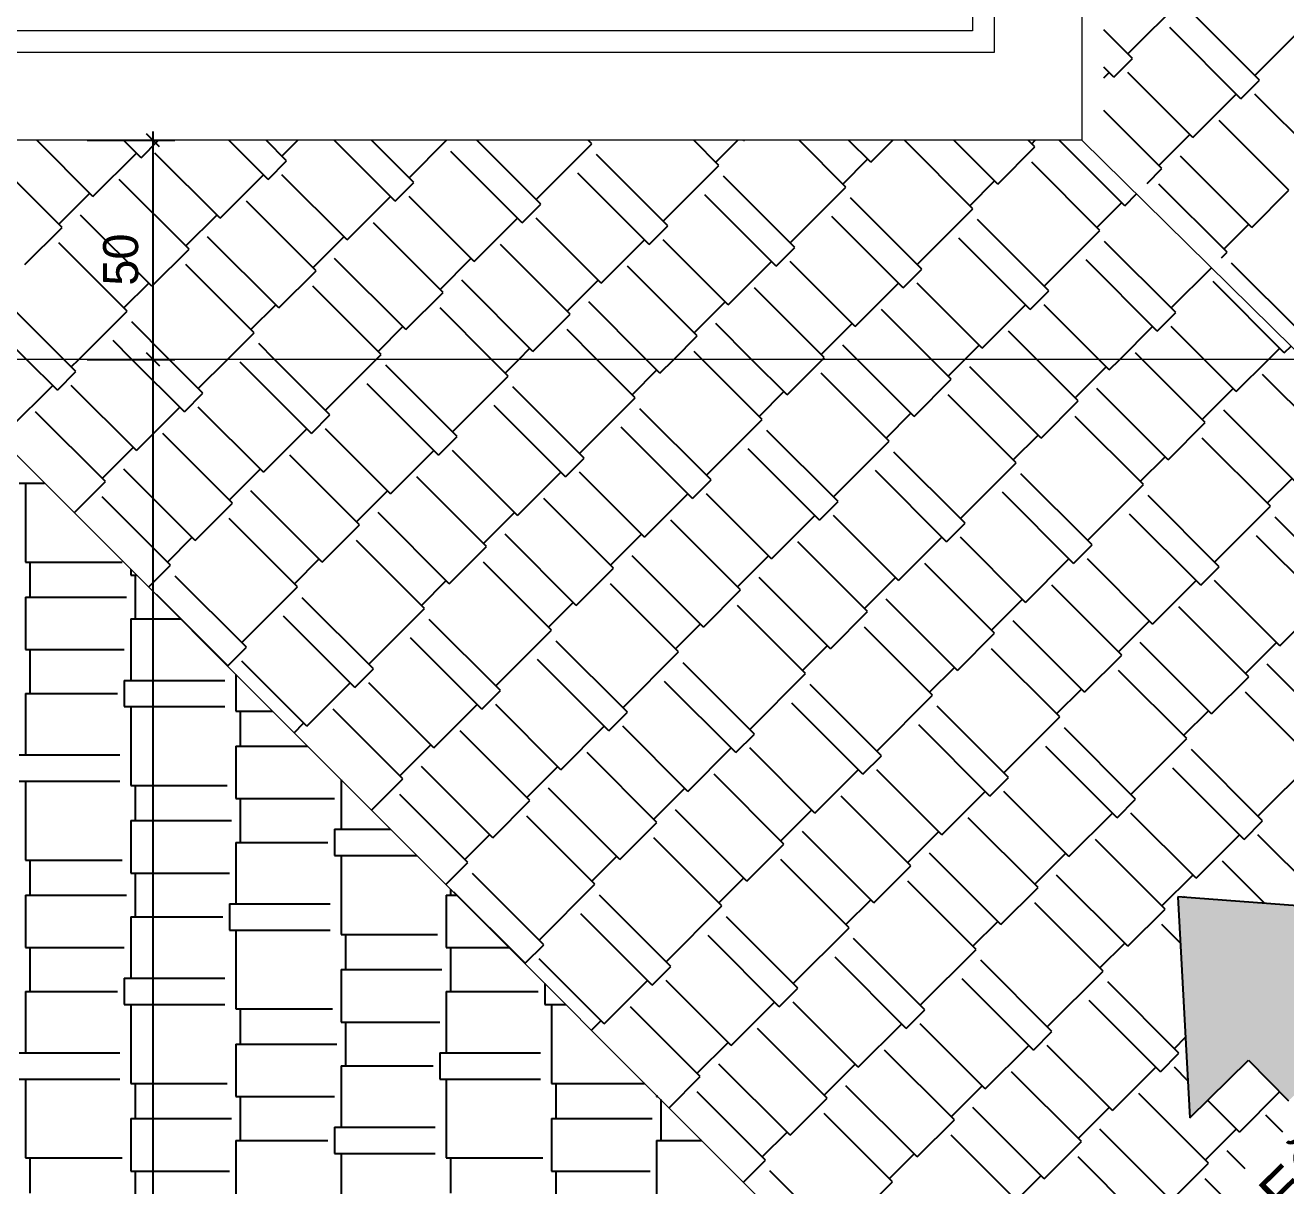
# Model space of a CAD drawing. Extents: x 182769.15 to 182771.38, y 101811.72 to 101812.21.
# Drawn here: x 182769.9969 to 182770.0544, y 101812.0821 to 101812.1351 of the extents above; entities that cross this region are included whole.
import ezdxf

# ---------------------------------------------------------------- set-up
doc = ezdxf.new("R2010")
doc.units = 0
doc.header["$MEASUREMENT"] = 0
doc.linetypes.add('DUZ', pattern=[500, 500])
doc.layers.get('0').update_dxf_attribs({"color": 1, "linetype": 'DUZ'})
for name, color, linetype in [('Boya_Renk', 40, 'Continuous'), ('iç yatay', 3, 'Continuous'), ('TARAMA', 15, 'Continuous'), ('YAZıMAHAL', 4, 'Continuous')]:
    doc.layers.add(name, color=color, linetype=linetype)
doc.layers.add('Standard', color=7, linetype='Continuous', lineweight=25)
doc.layers.add('Çatý', color=7, linetype='Continuous', lineweight=18)
doc.styles.add('ARIAL', font='arial.ttf', dxfattribs={"height": 10})
doc.styles.add('İÇ ÖLÇÜ', font='stylu.ttf', dxfattribs={"height": 8})

msp = doc.modelspace()

# ---------------------------------------------------------------- hatches: boundary and pattern name
at = {"layer": 'Boya_Renk', "linetype": 'ByBlock', "lineweight": 18}
h = msp.add_hatch(color=7, dxfattribs=at)
h.dxf.hatch_style = 2
h.paths.add_polyline_path([(182770.05958, 101812.094541), (182770.049504, 101812.095297), (182770.050056, 101812.085208), (182770.052734, 101812.087833), (182770.054549, 101812.085981), (182770.058716, 101812.090064), (182770.056901, 101812.091916)])

# ---------------------------------------------------------------- linework, layer by layer
at = {"color": 0, "linetype": 'ByBlock'}
for p, q in [((182770.003022, 101812.129524), (182770.002422, 101812.130124)), ((182770.003022, 101812.119524), (182770.002422, 101812.120124)), ((182770.002422, 101812.120124), (182770.003022, 101812.119524))]:
    msp.add_line(p, q, dxfattribs=at)
at = {"layer": 'iç yatay'}
for p, q in [((182770.002722, 101812.130224), (182770.002722, 101812.119424)), ((182769.999722, 101812.129824), (182770.003722, 101812.129824)), ((182770.002722, 101812.120224), (182770.002722, 101811.915424)), ((182769.999722, 101812.119824), (182770.003722, 101812.119824)), ((182769.999722, 101812.119824), (182770.003722, 101812.119824))]:
    msp.add_line(p, q, dxfattribs=at)
at = {"layer": 'Standard', "color": 7, "linetype": 'ByBlock', "lineweight": 25}
for p, q in [((182770.05958, 101812.094541), (182770.049504, 101812.095297)), ((182770.049504, 101812.095297), (182770.050056, 101812.085208)), ((182770.050056, 101812.085208), (182770.052734, 101812.087833)), ((182770.052734, 101812.087833), (182770.054549, 101812.085981))]:
    msp.add_line(p, q, dxfattribs=at)
at = {"layer": 'TARAMA'}
for p, q in [((182770.04722, 101812.133766), (182770.049766, 101812.136311)), ((182770.053231, 101812.132564), (182770.049978, 101812.135816)), ((182770.047433, 101812.133554), (182770.046123, 101812.134863)), ((182770.052382, 101812.131715), (182770.04913, 101812.134968)), ((182770.053019, 101812.132776), (182770.055564, 101812.135321)), ((182770.046584, 101812.132705), (182770.046123, 101812.133166)), ((182770.046584, 101812.132705), (182770.047433, 101812.133554)), ((182770.046123, 101812.132669), (182770.046372, 101812.132917)), ((182770.05019, 101812.129947), (182770.04722, 101812.132917)), ((182770.052382, 101812.131715), (182770.053231, 101812.132564)), ((182770.05019, 101812.129947), (182770.05217, 101812.131927)), ((182770.055989, 101812.128958), (182770.053019, 101812.131927)), ((182770.048776, 101812.128533), (182770.046123, 101812.131186)), ((182770.054574, 101812.127543), (182770.051392, 101812.130725)), ((182769.999986, 101812.12726), (182769.997422, 101812.129824)), ((182770.002178, 101812.129028), (182770.001382, 101812.129824)), ((182770.002178, 101812.129028), (182770.002973, 101812.129824)), ((182770.007976, 101812.128038), (182770.006191, 101812.129824)), ((182770.008825, 101812.128887), (182770.007888, 101812.129824)), ((182770.008612, 101812.129099), (182770.009337, 101812.129824)), ((182770.013774, 101812.127048), (182770.010999, 101812.129824)), ((182770.014623, 101812.127897), (182770.012696, 101812.129824)), ((182770.014411, 101812.128109), (182770.016125, 101812.129824)), ((182770.020421, 101812.126907), (182770.017504, 101812.129824)), ((182770.020209, 101812.127119), (182770.022755, 101812.129665)), ((182770.022755, 101812.129665), (182770.022595, 101812.129824)), ((182770.022613, 101812.129806), (182770.022631, 101812.129824)), ((182770.028553, 101812.128675), (182770.027404, 101812.129824)), ((182770.028411, 101812.128816), (182770.029419, 101812.129824)), ((182770.029684, 101812.129806), (182770.029667, 101812.129824)), ((182770.029684, 101812.129806), (182770.029702, 101812.129824)), ((182770.034351, 101812.127685), (182770.032212, 101812.129824)), ((182770.035482, 101812.128816), (182770.034475, 101812.129824)), ((182770.035482, 101812.128816), (182770.03649, 101812.129824)), ((182770.040149, 101812.126695), (182770.037038, 101812.129806)), ((182770.041281, 101812.127826), (182770.039283, 101812.129824)), ((182770.042978, 101812.129523), (182770.042677, 101812.129824)), ((182770.042836, 101812.129665), (182770.042996, 101812.129824)), ((182770.047079, 101812.126836), (182770.044092, 101812.129824)), ((182770.048635, 101812.128675), (182770.050049, 101812.130089)), ((182769.999986, 101812.12726), (182770.001966, 101812.12924)), ((182770.005784, 101812.12627), (182770.002814, 101812.12924)), ((182770.019573, 101812.126058), (182770.01632, 101812.129311)), ((182770.026219, 101812.125917), (182770.022967, 101812.12917)), ((182770.041281, 101812.127826), (182770.042978, 101812.129523)), ((182770.052877, 101812.125846), (182770.049625, 101812.129099)), ((182769.998572, 101812.125846), (182769.99539, 101812.129028)), ((182770.007976, 101812.128038), (182770.008825, 101812.128887)), ((182770.026007, 101812.126129), (182770.028553, 101812.128675)), ((182770.03421, 101812.127826), (182770.035341, 101812.128958)), ((182770.045948, 101812.125705), (182770.042836, 101812.128816)), ((182770.048095, 101812.127852), (182770.048776, 101812.128533)), ((182770.00437, 101812.124856), (182770.001188, 101812.128038)), ((182770.005784, 101812.12627), (182770.007764, 101812.12825)), ((182770.011582, 101812.125281), (182770.008612, 101812.12825)), ((182770.025371, 101812.125068), (182770.022118, 101812.128321)), ((182770.032018, 101812.124927), (182770.028765, 101812.12818)), ((182770.040008, 101812.126836), (182770.041139, 101812.127968)), ((182769.99843, 101812.125988), (182769.999844, 101812.127402)), ((182770.013774, 101812.127048), (182770.014623, 101812.127897)), ((182770.031169, 101812.124078), (182770.027916, 101812.127331)), ((182770.031806, 101812.125139), (182770.034351, 101812.127685)), ((182770.047079, 101812.126836), (182770.047615, 101812.127372)), ((182770.051746, 101812.124715), (182770.048635, 101812.127826)), ((182770.052877, 101812.125846), (182770.054574, 101812.127543)), ((182770.010168, 101812.123866), (182770.006986, 101812.127048)), ((182770.011582, 101812.125281), (182770.013562, 101812.12726)), ((182770.017381, 101812.124291), (182770.014411, 101812.12726)), ((182770.019573, 101812.126058), (182770.020421, 101812.126907)), ((182770.037816, 101812.123937), (182770.034563, 101812.12719)), ((182770.045806, 101812.125846), (182770.046938, 101812.126978)), ((182770.002673, 101812.123159), (182769.99942, 101812.126412)), ((182770.004228, 101812.124998), (182770.005643, 101812.126412)), ((182770.017381, 101812.124291), (182770.01936, 101812.12627)), ((182770.023179, 101812.123301), (182770.020209, 101812.12627)), ((182770.036967, 101812.123089), (182770.033715, 101812.126341)), ((182770.037604, 101812.124149), (182770.040149, 101812.126695)), ((182770.043614, 101812.122947), (182770.040362, 101812.1262)), ((182769.996874, 101812.124149), (182769.998572, 101812.125846)), ((182770.015966, 101812.122876), (182770.012784, 101812.126058)), ((182770.025371, 101812.125068), (182770.026219, 101812.125917)), ((182770.043402, 101812.123159), (182770.045948, 101812.125705)), ((182770.051605, 101812.124856), (182770.052736, 101812.125988)), ((182770.001541, 101812.122028), (182769.99843, 101812.125139)), ((182770.008471, 101812.122169), (182770.005218, 101812.125422)), ((182770.010027, 101812.124008), (182770.011441, 101812.125422)), ((182770.021765, 101812.121886), (182770.018583, 101812.125068)), ((182770.023179, 101812.123301), (182770.025159, 101812.125281)), ((182770.028977, 101812.122311), (182770.026007, 101812.125281)), ((182770.042766, 101812.122099), (182770.039513, 101812.125351)), ((182770.049412, 101812.121957), (182770.04616, 101812.12521)), ((182770.002673, 101812.123159), (182770.00437, 101812.124856)), ((182770.031169, 101812.124078), (182770.032018, 101812.124927)), ((182770.051489, 101812.124458), (182770.051746, 101812.124715)), ((182770.00734, 101812.121038), (182770.004228, 101812.124149)), ((182770.014269, 101812.121179), (182770.011017, 101812.124432)), ((182770.015825, 101812.123018), (182770.017239, 101812.124432)), ((182770.027563, 101812.120896), (182770.024381, 101812.124078)), ((182770.028977, 101812.122311), (182770.030957, 101812.124291)), ((182770.034775, 101812.121321), (182770.031806, 101812.124291)), ((182770.036967, 101812.123089), (182770.037816, 101812.123937)), ((182770.048564, 101812.121109), (182770.045311, 101812.124361)), ((182770.0492, 101812.122169), (182770.051036, 101812.124005)), ((182770.055211, 101812.120967), (182770.051958, 101812.12422)), ((182770.0014, 101812.122169), (182770.002531, 101812.123301)), ((182770.008471, 101812.122169), (182770.010168, 101812.123866)), ((182770.020068, 101812.120189), (182770.016815, 101812.123442)), ((182770.021623, 101812.122028), (182770.023037, 101812.123442)), ((182770.034775, 101812.121321), (182770.036755, 101812.123301)), ((182770.040574, 101812.120331), (182770.037604, 101812.123301)), ((182770.054362, 101812.120119), (182770.05111, 101812.123371)), ((182770.013138, 101812.120048), (182770.010027, 101812.123159)), ((182770.014269, 101812.121179), (182770.015966, 101812.122876)), ((182770.033361, 101812.119907), (182770.030179, 101812.123089)), ((182770.042766, 101812.122099), (182770.043614, 101812.122947)), ((182769.998654, 101812.119824), (182769.995955, 101812.122523)), ((182770.007198, 101812.121179), (182770.00833, 101812.122311)), ((182770.01817, 101812.119824), (182770.015825, 101812.122169)), ((182770.025242, 101812.119824), (182770.022613, 101812.122452)), ((182770.027421, 101812.121038), (182770.028836, 101812.122452)), ((182770.040574, 101812.120331), (182770.042554, 101812.122311)), ((182770.045889, 101812.119824), (182770.043402, 101812.122311)), ((182769.996957, 101812.119824), (182769.995107, 101812.121674)), ((182769.999337, 101812.119824), (182770.001541, 101812.122028)), ((182770.020068, 101812.120189), (182770.021765, 101812.121886)), ((182770.038252, 101812.119824), (182770.035977, 101812.122099)), ((182770.048564, 101812.121109), (182770.049412, 101812.121957)), ((182770.003463, 101812.119824), (182770.001754, 101812.121533)), ((182770.006125, 101812.119824), (182770.00734, 101812.121038)), ((182770.012996, 101812.120189), (182770.014128, 101812.121321)), ((182770.022979, 101812.119824), (182770.021623, 101812.121179)), ((182770.03005, 101812.119824), (182770.028411, 101812.121462)), ((182770.03322, 101812.120048), (182770.034634, 101812.121462)), ((182770.043061, 101812.119824), (182770.041776, 101812.121109)), ((182770.046855, 101812.119824), (182770.048352, 101812.121321)), ((182770.050697, 101812.119824), (182770.0492, 101812.121321)), ((182770.001766, 101812.119824), (182770.000905, 101812.120684)), ((182770.008271, 101812.119824), (182770.007552, 101812.120543)), ((182770.02649, 101812.119824), (182770.027563, 101812.120896)), ((182770.034858, 101812.119824), (182770.03421, 101812.120472)), ((182770.039784, 101812.119824), (182770.040432, 101812.120472)), ((182770.054362, 101812.120119), (182770.054671, 101812.120428)), ((182770.012914, 101812.119824), (182770.013138, 101812.120048)), ((182770.019419, 101812.119824), (182770.019926, 101812.120331)), ((182770.027787, 101812.119824), (182770.027421, 101812.120189)), ((182770.033278, 101812.119824), (182770.033361, 101812.119907)), ((182770.047869, 101812.119824), (182770.047574, 101812.120119)), ((182770.053643, 101812.119824), (182770.05415, 101812.120331)), ((182769.998359, 101812.118422), (182769.996957, 101812.119824)), ((182769.998359, 101812.118422), (182769.999208, 101812.11927)), ((182769.999208, 101812.11927), (182769.998654, 101812.119824)), ((182769.998996, 101812.119482), (182769.999337, 101812.119824)), ((182770.004158, 101812.117432), (182770.001766, 101812.119824)), ((182770.005006, 101812.11828), (182770.003463, 101812.119824)), ((182770.004794, 101812.118492), (182770.006125, 101812.119824)), ((182770.009956, 101812.116442), (182770.006703, 101812.119694)), ((182770.010804, 101812.11729), (182770.008271, 101812.119824)), ((182770.010592, 101812.117502), (182770.012914, 101812.119824)), ((182770.016603, 101812.1163), (182770.01335, 101812.119553)), ((182770.018936, 101812.119058), (182770.01817, 101812.119824)), ((182770.018795, 101812.119199), (182770.019419, 101812.119824)), ((182770.024734, 101812.118068), (182770.022979, 101812.119824)), ((182770.024593, 101812.118209), (182770.025724, 101812.119341)), ((182770.025866, 101812.119199), (182770.025242, 101812.119824)), ((182770.025866, 101812.119199), (182770.02649, 101812.119824)), ((182770.030533, 101812.117078), (182770.027787, 101812.119824)), ((182770.031664, 101812.118209), (182770.03005, 101812.119824)), ((182770.031664, 101812.118209), (182770.033278, 101812.119824)), ((182770.037462, 101812.11722), (182770.034858, 101812.119824)), ((182770.039159, 101812.118917), (182770.038252, 101812.119824)), ((182770.039018, 101812.119058), (182770.039784, 101812.119824)), ((182770.043261, 101812.11623), (182770.040008, 101812.119482)), ((182770.044958, 101812.117927), (182770.043061, 101812.119824)), ((182770.044816, 101812.118068), (182770.046231, 101812.119482)), ((182770.046372, 101812.119341), (182770.045889, 101812.119824)), ((182770.046372, 101812.119341), (182770.046855, 101812.119824)), ((182770.050756, 101812.116937), (182770.047869, 101812.119824)), ((182770.05217, 101812.118351), (182770.050697, 101812.119824)), ((182770.05217, 101812.118351), (182770.053643, 101812.119824)), ((182770.015754, 101812.115452), (182770.012502, 101812.118704)), ((182770.016391, 101812.116512), (182770.018936, 101812.119058)), ((182770.036331, 101812.116088), (182770.03322, 101812.119199)), ((182770.037462, 101812.11722), (182770.039159, 101812.118917)), ((182770.056554, 101812.115947), (182770.053372, 101812.119129)), ((182769.996167, 101812.116654), (182769.998147, 101812.118634)), ((182770.001966, 101812.115664), (182769.998996, 101812.118634)), ((182770.004158, 101812.117432), (182770.005006, 101812.11828)), ((182770.022401, 101812.11531), (182770.019148, 101812.118563)), ((182770.030391, 101812.11722), (182770.031523, 101812.118351)), ((182770.042129, 101812.115098), (182770.039018, 101812.118209)), ((182770.049059, 101812.11524), (182770.045806, 101812.118492)), ((182770.050615, 101812.117078), (182770.052029, 101812.118492)), ((182770.001966, 101812.115664), (182770.003946, 101812.117644)), ((182770.007764, 101812.114674), (182770.004794, 101812.117644)), ((182770.021552, 101812.114462), (182770.0183, 101812.117715)), ((182770.022189, 101812.115522), (182770.024734, 101812.118068)), ((182770.028199, 101812.11432), (182770.024947, 101812.117573)), ((182770.043261, 101812.11623), (182770.044958, 101812.117927)), ((182770.000551, 101812.11425), (182769.997369, 101812.117432)), ((182770.009956, 101812.116442), (182770.010804, 101812.11729)), ((182770.027987, 101812.114533), (182770.030533, 101812.117078)), ((182770.03619, 101812.11623), (182770.037321, 101812.117361)), ((182770.047928, 101812.114108), (182770.044816, 101812.11722)), ((182770.054857, 101812.11425), (182770.051605, 101812.117502)), ((182770.00635, 101812.11326), (182770.003168, 101812.116442)), ((182770.007764, 101812.114674), (182770.009744, 101812.116654)), ((182770.013562, 101812.113684), (182770.010592, 101812.116654)), ((182770.027351, 101812.113472), (182770.024098, 101812.116725)), ((182770.033998, 101812.11333), (182770.030745, 101812.116583)), ((182770.049059, 101812.11524), (182770.050756, 101812.116937)), ((182770.015754, 101812.115452), (182770.016603, 101812.1163)), ((182770.033785, 101812.113543), (182770.036331, 101812.116088)), ((182770.041988, 101812.11524), (182770.043119, 101812.116371)), ((182770.053726, 101812.113118), (182770.050615, 101812.11623)), ((182770.00041, 101812.114391), (182770.001824, 101812.115805)), ((182770.012148, 101812.11227), (182770.008966, 101812.115452)), ((182770.013562, 101812.113684), (182770.015542, 101812.115664)), ((182770.01936, 101812.112694), (182770.016391, 101812.115664)), ((182770.021552, 101812.114462), (182770.022401, 101812.11531)), ((182770.033149, 101812.112482), (182770.029896, 101812.115735)), ((182770.039796, 101812.11234), (182770.036543, 101812.115593)), ((182770.047786, 101812.11425), (182770.048918, 101812.115381)), ((182770.004653, 101812.111563), (182770.0014, 101812.114815)), ((182770.006208, 101812.113401), (182770.007622, 101812.114815)), ((182770.01936, 101812.112694), (182770.02134, 101812.114674)), ((182770.025159, 101812.111704), (182770.022189, 101812.114674)), ((182770.038947, 101812.111492), (182770.035695, 101812.114745)), ((182770.039584, 101812.112553), (182770.042129, 101812.115098)), ((182769.996611, 101812.114174), (182769.997773, 101812.114174)), ((182769.996911, 101812.114174), (182769.996911, 101812.110574)), ((182769.999124, 101812.112823), (182770.000551, 101812.11425)), ((182770.017946, 101812.11128), (182770.014764, 101812.114462)), ((182770.027351, 101812.113472), (182770.028199, 101812.11432)), ((182770.045594, 101812.111351), (182770.042341, 101812.114603)), ((182770.045382, 101812.111563), (182770.047928, 101812.114108)), ((182770.053584, 101812.11326), (182770.054716, 101812.114391)), ((182770.003521, 101812.110431), (182770.00041, 101812.113543)), ((182770.010451, 101812.110573), (182770.007198, 101812.113825)), ((182770.012007, 101812.112411), (182770.013421, 101812.113825)), ((182770.025159, 101812.111704), (182770.027139, 101812.113684)), ((182770.030957, 101812.110714), (182770.027987, 101812.113684)), ((182770.044746, 101812.110502), (182770.041493, 101812.113755)), ((182770.051392, 101812.110361), (182770.04814, 101812.113613)), ((182770.004653, 101812.111563), (182770.00635, 101812.11326)), ((182770.023745, 101812.11029), (182770.020563, 101812.113472)), ((182770.033149, 101812.112482), (182770.033998, 101812.11333)), ((182770.05118, 101812.110573), (182770.053726, 101812.113118)), ((182770.00932, 101812.109441), (182770.006208, 101812.112553)), ((182770.016249, 101812.109583), (182770.012996, 101812.112835)), ((182770.017805, 101812.111421), (182770.019219, 101812.112835)), ((182770.029543, 101812.1093), (182770.026361, 101812.112482)), ((182770.030957, 101812.110714), (182770.032937, 101812.112694)), ((182770.036755, 101812.109724), (182770.033785, 101812.112694)), ((182770.050544, 101812.109512), (182770.047291, 101812.112765)), ((182770.057191, 101812.109371), (182770.053938, 101812.112623)), ((182770.010451, 101812.110573), (182770.012148, 101812.11227)), ((182770.022047, 101812.108593), (182770.018795, 101812.111846)), ((182770.023603, 101812.110431), (182770.025017, 101812.111846)), ((182770.038947, 101812.111492), (182770.039796, 101812.11234)), ((182770.00338, 101812.110573), (182770.004511, 101812.111704)), ((182770.015118, 101812.108451), (182770.012007, 101812.111563)), ((182770.016249, 101812.109583), (182770.017946, 101812.11128)), ((182770.035341, 101812.10831), (182770.032159, 101812.111492)), ((182770.036755, 101812.109724), (182770.038735, 101812.111704)), ((182770.042554, 101812.108734), (182770.039584, 101812.111704)), ((182770.044746, 101812.110502), (182770.045594, 101812.111351)), ((182770.056342, 101812.108522), (182770.053089, 101812.111775)), ((182770.009178, 101812.109583), (182770.010309, 101812.110714)), ((182770.027846, 101812.107603), (182770.024593, 101812.110856)), ((182770.029401, 101812.109441), (182770.030816, 101812.110856)), ((182770.042554, 101812.108734), (182770.044533, 101812.110714)), ((182770.048352, 101812.107744), (182770.045382, 101812.110714)), ((182769.996911, 101812.110574), (182770.001311, 101812.110574)), ((182769.997111, 101812.110574), (182769.997111, 101812.108974)), ((182770.001711, 101812.110236), (182770.001711, 101812.109974)), ((182770.002519, 101812.109429), (182770.003521, 101812.110431)), ((182770.020916, 101812.107461), (182770.017805, 101812.110573)), ((182770.022047, 101812.108593), (182770.023745, 101812.11029)), ((182770.041139, 101812.10732), (182770.037957, 101812.110502)), ((182770.050544, 101812.109512), (182770.051392, 101812.110361)), ((182770.001711, 101812.109974), (182770.001973, 101812.109974)), ((182770.001911, 101812.109974), (182770.001911, 101812.107974)), ((182770.006986, 101812.106684), (182770.003733, 101812.109936)), ((182770.014976, 101812.108593), (182770.016108, 101812.109724)), ((182770.026714, 101812.106472), (182770.023603, 101812.109583)), ((182770.033644, 101812.106613), (182770.030391, 101812.109866)), ((182770.0352, 101812.108451), (182770.036614, 101812.109866)), ((182770.046938, 101812.10633), (182770.043756, 101812.109512)), ((182770.048352, 101812.107744), (182770.050332, 101812.109724)), ((182770.05415, 101812.106754), (182770.05118, 101812.109724)), ((182769.996911, 101812.108974), (182769.996911, 101812.106574)), ((182769.996911, 101812.108974), (182770.001511, 101812.108974)), ((182770.006138, 101812.105835), (182770.002885, 101812.109088)), ((182770.006774, 101812.106896), (182770.00932, 101812.109441)), ((182770.012784, 101812.105694), (182770.009532, 101812.108946)), ((182770.027846, 101812.107603), (182770.029543, 101812.1093)), ((182770.012572, 101812.105906), (182770.015118, 101812.108451)), ((182770.020775, 101812.107603), (182770.021906, 101812.108734)), ((182770.032513, 101812.105482), (182770.029401, 101812.108593)), ((182770.039442, 101812.105623), (182770.03619, 101812.108876)), ((182770.040998, 101812.107461), (182770.042412, 101812.108876)), ((182770.052736, 101812.10534), (182770.049554, 101812.108522)), ((182770.05415, 101812.106754), (182770.05613, 101812.108734)), ((182770.001711, 101812.107974), (182770.001711, 101812.105174)), ((182770.001711, 101812.107974), (182770.003973, 101812.107974)), ((182770.011936, 101812.104845), (182770.008683, 101812.108098)), ((182770.018583, 101812.104704), (182770.01533, 101812.107956)), ((182770.033644, 101812.106613), (182770.035341, 101812.10831)), ((182770.045241, 101812.104633), (182770.041988, 101812.107886)), ((182770.046796, 101812.106472), (182770.04821, 101812.107886)), ((182770.018371, 101812.104916), (182770.020916, 101812.107461)), ((182770.026573, 101812.106613), (182770.027704, 101812.107744)), ((182770.038311, 101812.104492), (182770.0352, 101812.107603)), ((182770.039442, 101812.105623), (182770.041139, 101812.10732)), ((182770.006138, 101812.105835), (182770.006986, 101812.106684)), ((182770.017734, 101812.103855), (182770.014481, 101812.107108)), ((182770.024381, 101812.103714), (182770.021128, 101812.106966)), ((182770.032371, 101812.105623), (182770.033503, 101812.106754)), ((182770.044109, 101812.103502), (182770.040998, 101812.106613)), ((182770.051039, 101812.103643), (182770.047786, 101812.106896)), ((182770.052594, 101812.105482), (182770.054009, 101812.106896)), ((182769.996911, 101812.106574), (182770.001411, 101812.106574)), ((182769.997111, 101812.106574), (182769.997111, 101812.104574)), ((182770.005913, 101812.106035), (182770.005925, 101812.106047)), ((182770.009744, 101812.103077), (182770.006774, 101812.106047)), ((182770.023532, 101812.102865), (182770.02028, 101812.106118)), ((182770.024169, 101812.103926), (182770.026714, 101812.106472)), ((182770.045241, 101812.104633), (182770.046938, 101812.10633)), ((182770.011936, 101812.104845), (182770.012784, 101812.105694)), ((182770.030179, 101812.102724), (182770.026927, 101812.105977)), ((182770.029967, 101812.102936), (182770.032513, 101812.105482)), ((182770.038169, 101812.104633), (182770.039301, 101812.105764)), ((182770.049907, 101812.102512), (182770.046796, 101812.105623)), ((182770.056837, 101812.102653), (182770.053584, 101812.105906)), ((182770.001411, 101812.105174), (182770.001411, 101812.103974)), ((182770.001411, 101812.105174), (182770.006011, 101812.105174)), ((182770.006511, 101812.105436), (182770.006511, 101812.103774)), ((182770.009744, 101812.103077), (182770.011724, 101812.105057)), ((182770.015542, 101812.102087), (182770.012572, 101812.105057)), ((182770.029331, 101812.101875), (182770.026078, 101812.105128)), ((182770.035977, 101812.101734), (182770.032725, 101812.104987)), ((182770.051039, 101812.103643), (182770.052736, 101812.10534)), ((182769.996911, 101812.104574), (182769.996911, 101812.101774)), ((182769.996911, 101812.104574), (182770.001111, 101812.104574)), ((182770.017734, 101812.103855), (182770.018583, 101812.104704)), ((182770.035765, 101812.101946), (182770.038311, 101812.104492)), ((182770.043968, 101812.103643), (182770.045099, 101812.104774)), ((182770.055706, 101812.101522), (182770.052594, 101812.104633)), ((182770.001411, 101812.103974), (182770.006011, 101812.103974)), ((182770.001711, 101812.103974), (182770.001711, 101812.100374)), ((182770.006511, 101812.103774), (182770.008173, 101812.103774)), ((182770.006711, 101812.103774), (182770.006711, 101812.102174)), ((182770.014128, 101812.100673), (182770.010946, 101812.103855)), ((182770.015542, 101812.102087), (182770.017522, 101812.104067)), ((182770.02134, 101812.101097), (182770.018371, 101812.104067)), ((182770.035129, 101812.100885), (182770.031876, 101812.104138)), ((182770.041776, 101812.100744), (182770.038523, 101812.103997)), ((182770.049766, 101812.102653), (182770.050897, 101812.103785)), ((182770.009165, 101812.102782), (182770.009602, 101812.103219)), ((182770.023532, 101812.102865), (182770.024381, 101812.103714)), ((182770.041564, 101812.100956), (182770.044109, 101812.103502)), ((182770.019926, 101812.099683), (182770.016744, 101812.102865)), ((182770.02134, 101812.101097), (182770.02332, 101812.103077)), ((182770.027139, 101812.100108), (182770.024169, 101812.103077)), ((182770.029331, 101812.101875), (182770.030179, 101812.102724)), ((182770.040927, 101812.099895), (182770.037675, 101812.103148)), ((182770.047574, 101812.099754), (182770.044321, 101812.103007)), ((182770.006511, 101812.102174), (182770.006511, 101812.099774)), ((182770.006511, 101812.102174), (182770.009773, 101812.102174)), ((182770.013986, 101812.100815), (182770.015401, 101812.102229)), ((182770.027139, 101812.100108), (182770.029119, 101812.102087)), ((182770.032937, 101812.099118), (182770.029967, 101812.102087)), ((182770.046725, 101812.098905), (182770.043473, 101812.102158)), ((182770.047362, 101812.099966), (182770.049907, 101812.102512)), ((182770.053372, 101812.098764), (182770.05012, 101812.102017)), ((182769.996611, 101812.101774), (182770.001211, 101812.101774)), ((182770.025724, 101812.098693), (182770.022542, 101812.101875)), ((182770.035129, 101812.100885), (182770.035977, 101812.101734)), ((182770.05316, 101812.098976), (182770.055706, 101812.101522)), ((182770.018229, 101812.097986), (182770.014976, 101812.101239)), ((182770.019785, 101812.099825), (182770.021199, 101812.101239)), ((182770.031523, 101812.097703), (182770.028341, 101812.100885)), ((182770.032937, 101812.099118), (182770.034917, 101812.101097)), ((182770.038735, 101812.098128), (182770.035765, 101812.101097)), ((182770.052524, 101812.097916), (182770.049271, 101812.101168)), ((182769.996611, 101812.100574), (182770.001211, 101812.100574)), ((182769.996911, 101812.100574), (182769.996911, 101812.096974)), ((182770.001711, 101812.100374), (182770.006111, 101812.100374)), ((182770.001911, 101812.100374), (182770.001911, 101812.098774)), ((182770.011311, 101812.100636), (182770.011311, 101812.098374)), ((182770.012701, 101812.099246), (182770.014128, 101812.100673)), ((182770.040927, 101812.099895), (182770.041776, 101812.100744)), ((182770.006511, 101812.099774), (182770.011011, 101812.099774)), ((182770.006711, 101812.099774), (182770.006711, 101812.097774)), ((182770.017098, 101812.096855), (182770.013986, 101812.099966)), ((182770.024027, 101812.096996), (182770.020775, 101812.100249)), ((182770.025583, 101812.098835), (182770.026997, 101812.100249)), ((182770.037321, 101812.096713), (182770.034139, 101812.099895)), ((182770.038735, 101812.098128), (182770.040715, 101812.100108)), ((182770.044533, 101812.097138), (182770.041564, 101812.100108)), ((182770.046725, 101812.098905), (182770.047574, 101812.099754)), ((182770.018229, 101812.097986), (182770.019926, 101812.099683)), ((182770.029826, 101812.096006), (182770.026573, 101812.099259)), ((182770.031381, 101812.097845), (182770.032795, 101812.099259)), ((182770.001711, 101812.098774), (182770.001711, 101812.096374)), ((182770.001711, 101812.098774), (182770.006311, 101812.098774)), ((182770.022896, 101812.095865), (182770.019785, 101812.098976)), ((182770.024027, 101812.096996), (182770.025724, 101812.098693)), ((182770.043119, 101812.095723), (182770.039937, 101812.098905)), ((182770.044533, 101812.097138), (182770.046513, 101812.099118)), ((182770.050332, 101812.096148), (182770.047362, 101812.099118)), ((182770.052524, 101812.097916), (182770.053372, 101812.098764)), ((182770.011011, 101812.098374), (182770.011011, 101812.097174)), ((182770.011011, 101812.098374), (182770.013573, 101812.098374)), ((182770.016956, 101812.096996), (182770.018088, 101812.098128)), ((182770.028694, 101812.094875), (182770.025583, 101812.097986)), ((182770.035624, 101812.095016), (182770.032371, 101812.098269)), ((182770.03718, 101812.096855), (182770.038594, 101812.098269)), ((182770.050332, 101812.096148), (182770.052312, 101812.098128)), ((182770.05613, 101812.095158), (182770.05316, 101812.098128)), ((182770.006511, 101812.097774), (182770.006511, 101812.094974)), ((182770.006511, 101812.097774), (182770.010711, 101812.097774)), ((182770.029826, 101812.096006), (182770.031523, 101812.097703)), ((182770.048918, 101812.094734), (182770.045736, 101812.097916)), ((182769.996911, 101812.096974), (182770.001311, 101812.096974)), ((182769.997111, 101812.096974), (182769.997111, 101812.095374)), ((182770.011011, 101812.097174), (182770.014773, 101812.097174)), ((182770.011311, 101812.097174), (182770.011311, 101812.093574)), ((182770.016095, 101812.095852), (182770.017098, 101812.096855)), ((182770.022755, 101812.096006), (182770.023886, 101812.097138)), ((182770.034493, 101812.093885), (182770.031381, 101812.096996)), ((182770.041422, 101812.094026), (182770.038169, 101812.097279)), ((182770.042978, 101812.095865), (182770.044392, 101812.097279)), ((182770.053459, 101812.095), (182770.051534, 101812.096926)), ((182770.001711, 101812.096374), (182770.006211, 101812.096374)), ((182770.001911, 101812.096374), (182770.001911, 101812.094374)), ((182770.020563, 101812.093107), (182770.01731, 101812.09636)), ((182770.035624, 101812.095016), (182770.037321, 101812.096713)), ((182770.04722, 101812.093036), (182770.043968, 101812.096289)), ((182770.048776, 101812.094875), (182770.05019, 101812.096289)), ((182770.02035, 101812.093319), (182770.022896, 101812.095865)), ((182770.028553, 101812.095016), (182770.029684, 101812.096148)), ((182770.040291, 101812.092895), (182770.03718, 101812.096006)), ((182770.041422, 101812.094026), (182770.043119, 101812.095723)), ((182769.996911, 101812.095374), (182769.996911, 101812.092974)), ((182769.996911, 101812.095374), (182770.001511, 101812.095374)), ((182770.016111, 101812.095374), (182770.016111, 101812.092974)), ((182770.016111, 101812.095374), (182770.016573, 101812.095374)), ((182770.016311, 101812.095636), (182770.016311, 101812.095374)), ((182770.019714, 101812.092259), (182770.016461, 101812.095511)), ((182770.026361, 101812.092117), (182770.023108, 101812.09537)), ((182770.034351, 101812.094026), (182770.035482, 101812.095158)), ((182770.04979, 101812.095276), (182770.049766, 101812.095299)), ((182770.006211, 101812.094974), (182770.006211, 101812.093774)), ((182770.006211, 101812.094974), (182770.010811, 101812.094974)), ((182770.026149, 101812.092329), (182770.028694, 101812.094875)), ((182770.046089, 101812.091905), (182770.042978, 101812.095016)), ((182770.04722, 101812.093036), (182770.048918, 101812.094734)), ((182770.001711, 101812.094374), (182770.001711, 101812.091574)), ((182770.001711, 101812.094374), (182770.005911, 101812.094374)), ((182770.025512, 101812.091269), (182770.02226, 101812.094521)), ((182770.032159, 101812.091127), (182770.028906, 101812.09438)), ((182770.040149, 101812.093036), (182770.041281, 101812.094168)), ((182770.049619, 101812.093183), (182770.048776, 101812.094026)), ((182770.006211, 101812.093774), (182770.010811, 101812.093774)), ((182770.006511, 101812.093774), (182770.006511, 101812.090174)), ((182770.011311, 101812.093574), (182770.015711, 101812.093574)), ((182770.011511, 101812.093574), (182770.011511, 101812.091974)), ((182770.031311, 101812.090279), (182770.028058, 101812.093531)), ((182770.031947, 101812.091339), (182770.034493, 101812.093885)), ((182770.037957, 101812.090137), (182770.034705, 101812.09339)), ((182769.996911, 101812.092974), (182770.001411, 101812.092974)), ((182769.997111, 101812.092974), (182769.997111, 101812.090974)), ((182770.016111, 101812.092974), (182770.018973, 101812.092974)), ((182770.016311, 101812.092974), (182770.016311, 101812.090974)), ((182770.019714, 101812.092259), (182770.020563, 101812.093107)), ((182770.037745, 101812.090349), (182770.040291, 101812.092895)), ((182770.045948, 101812.092047), (182770.047079, 101812.093178)), ((182770.019489, 101812.092458), (182770.019502, 101812.092471)), ((182770.02332, 101812.089501), (182770.02035, 101812.092471)), ((182770.037109, 101812.089289), (182770.033856, 101812.092542)), ((182770.043756, 101812.089147), (182770.040503, 101812.0924)), ((182770.011311, 101812.091974), (182770.011311, 101812.089574)), ((182770.011311, 101812.091974), (182770.015911, 101812.091974)), ((182770.025512, 101812.091269), (182770.026361, 101812.092117)), ((182770.043544, 101812.08936), (182770.046089, 101812.091905)), ((182770.001411, 101812.091574), (182770.001411, 101812.090374)), ((182770.001411, 101812.091574), (182770.006011, 101812.091574)), ((182770.020611, 101812.091336), (182770.020611, 101812.090374)), ((182770.02332, 101812.089501), (182770.0253, 101812.091481)), ((182770.029119, 101812.088511), (182770.026149, 101812.091481)), ((182770.031311, 101812.090279), (182770.032159, 101812.091127)), ((182770.042907, 101812.088299), (182770.039654, 101812.091552)), ((182770.049554, 101812.088157), (182770.046301, 101812.09141)), ((182769.996911, 101812.090974), (182769.996911, 101812.088174)), ((182769.996911, 101812.090974), (182770.001111, 101812.090974)), ((182770.016111, 101812.090974), (182770.016111, 101812.088174)), ((182770.016111, 101812.090974), (182770.020311, 101812.090974)), ((182770.048705, 101812.087309), (182770.045453, 101812.090562)), ((182770.001411, 101812.090374), (182770.006011, 101812.090374)), ((182770.001711, 101812.090374), (182770.001711, 101812.086774)), ((182770.006511, 101812.090174), (182770.010911, 101812.090174)), ((182770.006711, 101812.090174), (182770.006711, 101812.088574)), ((182770.020611, 101812.090374), (182770.021573, 101812.090374)), ((182770.020911, 101812.090374), (182770.020911, 101812.086774)), ((182770.027704, 101812.087097), (182770.024522, 101812.090279)), ((182770.029119, 101812.088511), (182770.031098, 101812.090491)), ((182770.034917, 101812.087521), (182770.031947, 101812.090491)), ((182770.037109, 101812.089289), (182770.037957, 101812.090137)), ((182770.011311, 101812.089574), (182770.015811, 101812.089574)), ((182770.011511, 101812.089574), (182770.011511, 101812.087574)), ((182770.022742, 101812.089205), (182770.023179, 101812.089642)), ((182770.034917, 101812.087521), (182770.036897, 101812.089501)), ((182770.040715, 101812.086531), (182770.037745, 101812.089501)), ((182770.033503, 101812.086107), (182770.030321, 101812.089289)), ((182770.042907, 101812.088299), (182770.043756, 101812.089147)), ((182770.049342, 101812.08837), (182770.049855, 101812.088883)), ((182770.006511, 101812.088574), (182770.006511, 101812.086174)), ((182770.006511, 101812.088574), (182770.011111, 101812.088574)), ((182770.027563, 101812.087238), (182770.028977, 101812.088652)), ((182770.039301, 101812.085117), (182770.036119, 101812.088299)), ((182770.040715, 101812.086531), (182770.042695, 101812.088511)), ((182770.046513, 101812.085541), (182770.043544, 101812.088511)), ((182769.996611, 101812.088174), (182770.001211, 101812.088174)), ((182770.015811, 101812.088174), (182770.015811, 101812.086974)), ((182770.015811, 101812.088174), (182770.020411, 101812.088174)), ((182770.031806, 101812.08441), (182770.028553, 101812.087662)), ((182770.033361, 101812.086248), (182770.034775, 101812.087662)), ((182770.048705, 101812.087309), (182770.049554, 101812.088157)), ((182770.011311, 101812.087574), (182770.011311, 101812.084774)), ((182770.011311, 101812.087574), (182770.015511, 101812.087574)), ((182770.026277, 101812.08567), (182770.027704, 101812.087097)), ((182770.045099, 101812.084127), (182770.041917, 101812.087309)), ((182770.046513, 101812.085541), (182770.048493, 101812.087521)), ((182770.049963, 101812.0869), (182770.049342, 101812.087521)), ((182769.996611, 101812.086974), (182770.001211, 101812.086974)), ((182769.996911, 101812.086974), (182769.996911, 101812.083374)), ((182770.001711, 101812.086774), (182770.006111, 101812.086774)), ((182770.001911, 101812.086774), (182770.001911, 101812.085174)), ((182770.015811, 101812.086974), (182770.020411, 101812.086974)), ((182770.016111, 101812.086974), (182770.016111, 101812.083374)), ((182770.020911, 101812.086774), (182770.025173, 101812.086774)), ((182770.021111, 101812.086774), (182770.021111, 101812.085174)), ((182770.037604, 101812.08342), (182770.034351, 101812.086673)), ((182770.039159, 101812.085258), (182770.040574, 101812.086673)), ((182770.006511, 101812.086174), (182770.011011, 101812.086174)), ((182770.006711, 101812.086174), (182770.006711, 101812.084174)), ((182770.025711, 101812.086236), (182770.025711, 101812.086174)), ((182770.025711, 101812.086174), (182770.025773, 101812.086174)), ((182770.025911, 101812.086036), (182770.025911, 101812.084174)), ((182770.030674, 101812.083278), (182770.027563, 101812.08639)), ((182770.031806, 101812.08441), (182770.033503, 101812.086107)), ((182770.050897, 101812.083137), (182770.047715, 101812.086319)), ((182770.052312, 101812.084551), (182770.050864, 101812.085999)), ((182770.052312, 101812.084551), (182770.054149, 101812.086389)), ((182770.036472, 101812.082288), (182770.033361, 101812.0854)), ((182770.043402, 101812.08243), (182770.040149, 101812.085683)), ((182770.044958, 101812.084268), (182770.046372, 101812.085683)), ((182770.054291, 101812.084552), (182770.053514, 101812.085329)), ((182770.001711, 101812.085174), (182770.001711, 101812.082774)), ((182770.001711, 101812.085174), (182770.006311, 101812.085174)), ((182770.011011, 101812.084774), (182770.011011, 101812.083574)), ((182770.011011, 101812.084774), (182770.015611, 101812.084774)), ((182770.020911, 101812.085174), (182770.020911, 101812.082774)), ((182770.020911, 101812.085174), (182770.025511, 101812.085174)), ((182770.037604, 101812.08342), (182770.039301, 101812.085117)), ((182770.006511, 101812.084174), (182770.006511, 101812.081374)), ((182770.006511, 101812.084174), (182770.010711, 101812.084174)), ((182770.025711, 101812.084174), (182770.025711, 101812.081374)), ((182770.025711, 101812.084174), (182770.027773, 101812.084174)), ((182770.030533, 101812.08342), (182770.031664, 101812.084551)), ((182770.042271, 101812.081299), (182770.039159, 101812.08441)), ((182770.0492, 101812.08144), (182770.045948, 101812.084693)), ((182770.050756, 101812.083278), (182770.05217, 101812.084693)), ((182770.043402, 101812.08243), (182770.045099, 101812.084127)), ((182770.052576, 101812.082872), (182770.051746, 101812.083703)), ((182769.996911, 101812.083374), (182770.001311, 101812.083374)), ((182769.997111, 101812.083374), (182769.997111, 101812.081774)), ((182770.011011, 101812.083574), (182770.015611, 101812.083574)), ((182770.011311, 101812.083574), (182770.011311, 101812.079974)), ((182770.016111, 101812.083374), (182770.020511, 101812.083374)), ((182770.016311, 101812.083374), (182770.016311, 101812.081774)), ((182770.029671, 101812.082276), (182770.030674, 101812.083278)), ((182770.036331, 101812.08243), (182770.037462, 101812.083561)), ((182770.048069, 101812.080309), (182770.044958, 101812.08342)), ((182770.0492, 101812.08144), (182770.050897, 101812.083137)), ((182770.001711, 101812.082774), (182770.006211, 101812.082774)), ((182770.001911, 101812.082774), (182770.001911, 101812.080774)), ((182770.020911, 101812.082774), (182770.025411, 101812.082774)), ((182770.021111, 101812.082774), (182770.021111, 101812.080774)), ((182770.034139, 101812.079531), (182770.030886, 101812.082783)), ((182770.042129, 101812.08144), (182770.043261, 101812.082571)), ((182770.033927, 101812.079743), (182770.036472, 101812.082288)), ((182770.053867, 101812.079319), (182770.050756, 101812.08243))]:
    msp.add_line(p, q, dxfattribs=at)
at = {"layer": 'Çatý', "color": 8, "linetype": 'ByBlock', "lineweight": 18}
for p, q in [((182770.040123, 101812.154824), (182770.040123, 101812.134824)), ((182770.041123, 101812.153824), (182770.041123, 101812.133824)), ((182770.040123, 101812.134824), (182769.977123, 101812.134824)), ((182770.041123, 101812.133824), (182769.978123, 101812.133824))]:
    msp.add_line(p, q, dxfattribs=at)
at = {"layer": 'Çatý', "color": 40, "linetype": 'ByBlock', "lineweight": 18}
for p, q in [((182770.045123, 101812.149824), (182770.045123, 101812.129824)), ((182769.982123, 101812.129824), (182770.076123, 101812.035824)), ((182770.045123, 101812.129824), (182769.982123, 101812.129824)), ((182770.045123, 101812.129824), (182770.108123, 101812.067824)), ((182770.055123, 101812.119824), (182769.992123, 101812.119824))]:
    msp.add_line(p, q, dxfattribs=at)

# ---------------------------------------------------------------- texts
at = {"layer": 'iç yatay', "color": 11, "style": 'İÇ ÖLÇÜ'}
msp.add_text('50', height=0.0016, rotation=90, dxfattribs=at).set_placement((182770.002047, 101812.123186))
at = {"layer": 'YAZıMAHAL', "style": 'ARIAL'}
msp.add_text('EĞİM%33', height=0.00196, rotation=44.42035, dxfattribs=at).set_placement((182770.054399, 101812.080575))

doc.saveas('drawing.dxf')
